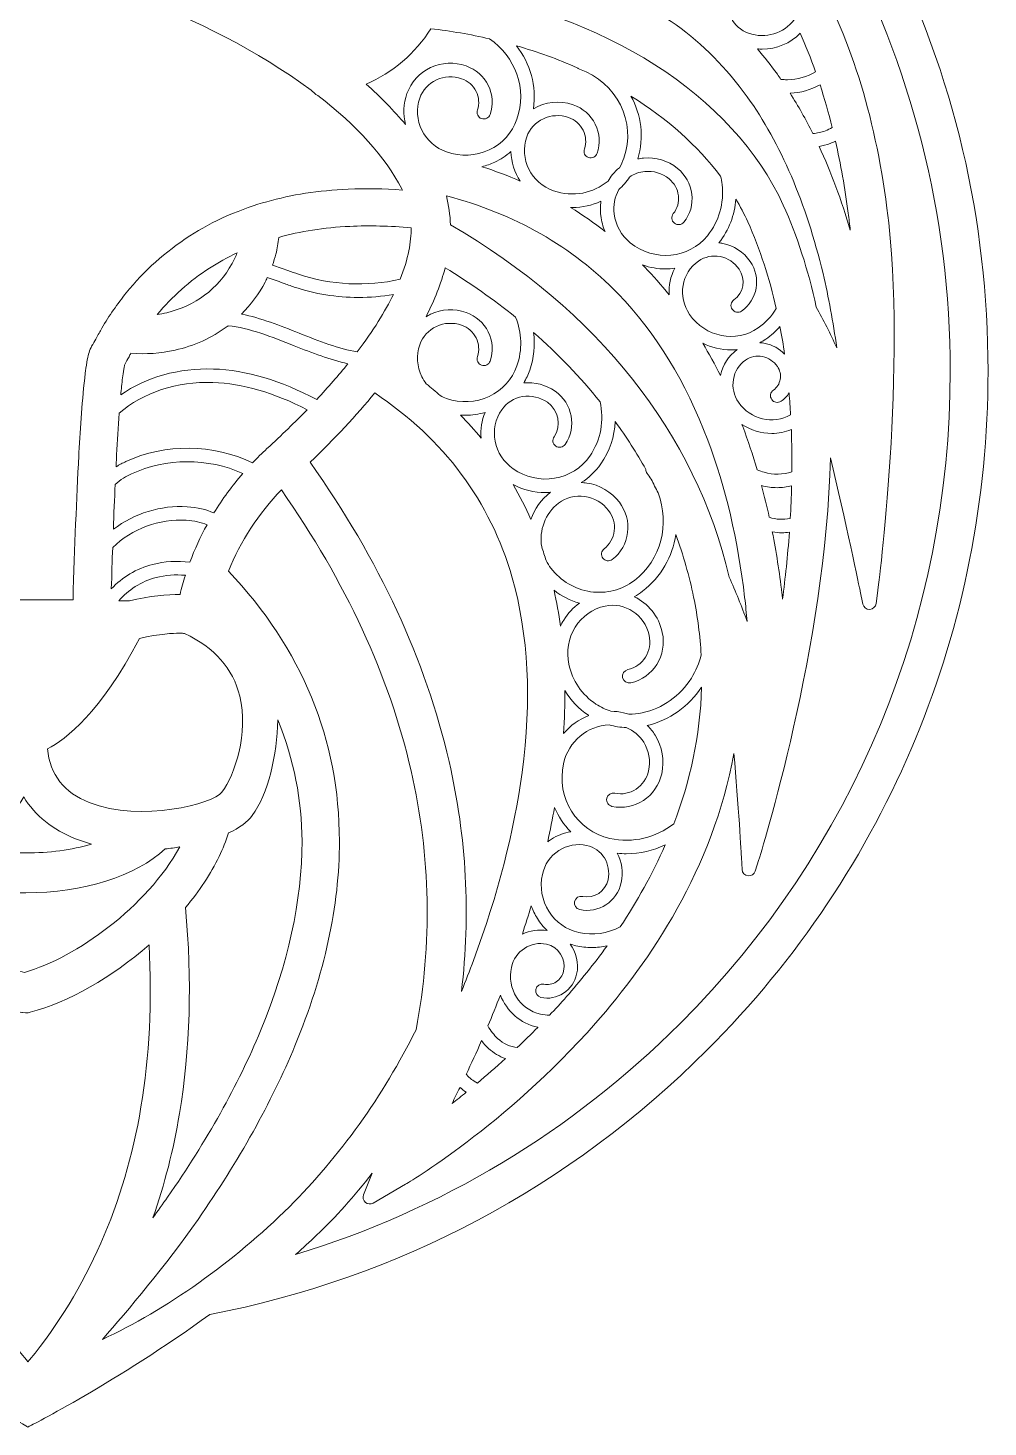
# Model space of a CAD drawing. Header units: millimetres. Extents: x 12 to 1208, y -339 to -12.
# Drawn here: x 449.7 to 591.8, y -325.5 to -118.4 of the extents above; entities that cross this region are included whole.
import ezdxf

# ---------------------------------------------------------------- set-up
doc = ezdxf.new("R2010")
doc.units = ezdxf.units.MM
doc.header["$MEASUREMENT"] = 0
doc.layers.add('Layer 3', color=7, linetype='Continuous')

msp = doc.modelspace()

# ---------------------------------------------------------------- linework, layer by layer
at = {"layer": 'Layer 3', "lineweight": 0}
for points, knots in [([(576.85, -105.57), (576.85, -105.57), (579.75, -106.66), (579.75, -106.66), (579.75, -106.66), (579.07, -105.75), (579.07, -105.75), (570.99, -95.09), (565.85, -88.53), (554.13, -77.75), (548.21, -72.3), (538.8, -65.17), (526.89, -61.24), (535.7, -61.68), (541.55, -63.09), (541.61, -63.1), (541.61, -63.1), (548.94, -64.89), (548.94, -64.89), (548.94, -64.89), (543.3, -59.74), (543.3, -59.74), (543.2, -59.65), (533.12, -50.65), (518.79, -44.93), (518.79, -44.93), (517.51, -44.23), (517.51, -44.23), (498.78, -34.04), (478.39, -28.33), (456.9, -27.27), (454.15, -24.85), (451.07, -22.98), (448.34, -21.33), (448.34, -21.33), (433.38, -12.25), (433.38, -12.25), (433.38, -12.25), (438.59, -19.78), (438.59, -19.78), (440.21, -22.12), (441.17, -24.79), (441.31, -27.33), (419.77, -28.58), (399.37, -34.49), (380.69, -44.9), (366.15, -50.69), (356.22, -59.66), (356.12, -59.75), (356.12, -59.75), (350.48, -64.89), (350.48, -64.89), (350.48, -64.89), (357.81, -63.1), (357.81, -63.1), (357.87, -63.09), (363.49, -61.75), (371.93, -61.27), (357.06, -65.42), (347.22, -72.99), (342.54, -77.3), (330.72, -88.17), (316.91, -106.03), (316.77, -106.21), (316.77, -106.21), (316.11, -107.07), (316.11, -107.07), (316.11, -107.07), (317.13, -106.72), (317.13, -106.72), (317.13, -106.72), (319.52, -105.92), (322.98, -104.74), (312.9, -124.5), (307.58, -146.77), (307.58, -169.21), (307.58, -207.17), (322.37, -242.87), (349.21, -269.71), (369.7, -290.2), (395.47, -303.78), (423.73, -308.97), (435.93, -317.41), (449.41, -325.29), (449.55, -325.37), (449.55, -325.37), (449.7, -325.46), (449.7, -325.46), (449.7, -325.46), (449.86, -325.38), (449.86, -325.38), (449.99, -325.31), (462.95, -318.74), (476.64, -308.79), (504.53, -303.47), (529.96, -289.96), (550.21, -269.71), (577.06, -242.87), (591.84, -207.17), (591.84, -169.21), (591.84, -146.78), (586.8, -125.37), (576.85, -105.57)], [0, 0, 0, 0, 1, 1, 1, 2, 2, 2, 3, 3, 3, 4, 4, 4, 5, 5, 5, 6, 6, 6, 7, 7, 7, 8, 8, 8, 9, 9, 9, 10, 10, 10, 11, 11, 11, 12, 12, 12, 13, 13, 13, 14, 14, 14, 15, 15, 15, 16, 16, 16, 17, 17, 17, 18, 18, 18, 19, 19, 19, 20, 20, 20, 21, 21, 21, 22, 22, 22, 23, 23, 23, 24, 24, 24, 25, 25, 25, 26, 26, 26, 27, 27, 27, 28, 28, 28, 29, 29, 29, 30, 30, 30, 31, 31, 31, 32, 32, 32, 33, 33, 33, 34, 34, 34, 34]), ([(546.25, -265.75), (530.3, -281.71), (510.7, -293.46), (489.34, -299.92), (490.41, -298.97), (491.44, -298.02), (492.42, -297.09), (495.28, -294.37), (498.01, -291.33), (500.67, -287.9), (500.67, -287.9), (499.39, -291.08), (499.39, -291.08), (499.23, -291.48), (499.34, -291.93), (499.66, -292.21), (499.99, -292.49), (500.45, -292.54), (500.82, -292.32), (500.82, -292.32), (505.62, -289.52), (505.62, -289.52), (505.76, -289.43), (520.37, -280.88), (533.73, -265.71), (541.72, -256.64), (551.14, -242.83), (554.22, -225.8), (554.88, -233.19), (555.33, -241.04), (555.33, -241.16), (555.33, -241.16), (555.43, -242.95), (555.43, -242.95), (555.46, -243.43), (555.83, -243.82), (556.31, -243.88), (556.78, -243.94), (557.24, -243.65), (557.38, -243.19), (557.38, -243.19), (557.92, -241.48), (557.92, -241.48), (558.04, -241.13), (567.97, -209.44), (568.5, -182.03), (570.66, -190.94), (572.89, -201.63), (572.92, -201.78), (572.92, -201.78), (573.31, -203.67), (573.31, -203.67), (573.41, -204.14), (573.83, -204.47), (574.32, -204.46), (574.81, -204.44), (575.21, -204.08), (575.28, -203.59), (575.28, -203.59), (575.53, -201.68), (575.53, -201.68), (575.58, -201.35), (579.89, -168.3), (576.88, -145.07), (575.07, -131.14), (571.29, -119.21), (565.63, -109.61), (565.54, -109.45), (565.44, -109.29), (565.34, -109.13), (565.07, -108.57), (564.74, -108.04), (564.36, -107.54), (562.52, -104.69), (560.5, -102.04), (558.3, -99.61), (561.98, -101.02), (566.24, -102.63), (569.68, -103.93), (580.52, -123.78), (586.24, -146.34), (586.24, -169.21), (586.24, -205.68), (572.04, -239.96), (546.25, -265.75)], [0, 0, 0, 0, 1, 1, 1, 2, 2, 2, 3, 3, 3, 4, 4, 4, 5, 5, 5, 6, 6, 6, 7, 7, 7, 8, 8, 8, 9, 9, 9, 10, 10, 10, 11, 11, 11, 12, 12, 12, 13, 13, 13, 14, 14, 14, 15, 15, 15, 16, 16, 16, 17, 17, 17, 18, 18, 18, 19, 19, 19, 20, 20, 20, 21, 21, 21, 22, 22, 22, 23, 23, 23, 24, 24, 24, 25, 25, 25, 26, 26, 26, 27, 27, 27, 28, 28, 28, 28]), ([(491.64, -127.64), (491.64, -127.64), (492.23, -128.18), (492.23, -128.18), (492.35, -128.29), (492.49, -128.36), (492.64, -128.41), (498.38, -132.84), (502.56, -137.49), (505.06, -142.23), (505.09, -142.29), (505.13, -142.35), (505.16, -142.41), (502.38, -142.21), (499.74, -142.16), (497.13, -142.28), (492.69, -142.47), (488.74, -143.08), (485.08, -144.13), (483.33, -144.6), (481.46, -145.26), (479.17, -146.23), (477.19, -147.13), (475.34, -148.13), (473.65, -149.2), (470.05, -151.53), (466.89, -154.36), (464.26, -157.63), (462.96, -159.23), (461.74, -160.99), (460.64, -162.87), (460.36, -163.34), (460.1, -163.8), (459.8, -164.36), (459.8, -164.36), (459.75, -164.45), (459.75, -164.45), (459.55, -164.8), (459.36, -165.14), (459.14, -165.52), (459.13, -165.54), (459.12, -165.55), (459.12, -165.56), (459.12, -165.56), (459.07, -165.66), (459.07, -165.66), (459.06, -165.67), (459.06, -165.68), (459.05, -165.69), (458.71, -166.4), (458.59, -167.07), (458.49, -167.55), (458.49, -167.55), (458.43, -167.9), (458.43, -167.9), (458.33, -168.5), (458.25, -169.01), (458.19, -169.52), (457.72, -173.46), (457.49, -177.43), (457.26, -181.27), (457.26, -181.27), (457.24, -181.71), (457.24, -181.71), (456.89, -188.17), (456.62, -194.98), (456.38, -203.06), (456.38, -203.06), (441.23, -203.06), (441.23, -203.06), (440.86, -195.39), (440.39, -188.59), (439.78, -182.31), (439.4, -178.52), (438.95, -174.47), (438.21, -170.55), (438.08, -169.73), (437.9, -168.97), (437.71, -168.2), (437.71, -168.2), (437.54, -167.45), (437.54, -167.45), (437.44, -167.06), (437.32, -166.7), (437.21, -166.38), (437.16, -166.23), (437.11, -166.08), (437.04, -165.84), (436.99, -165.71), (436.95, -165.57), (436.91, -165.44), (436.81, -165.12), (436.68, -164.68), (436.48, -164.24), (436.41, -164.08), (436.34, -163.92), (436.27, -163.76), (436.27, -163.76), (436.05, -163.22), (436.05, -163.22), (435.81, -162.65), (435.53, -161.99), (435.16, -161.38), (435.16, -161.38), (434.94, -160.97), (434.94, -160.97), (434.77, -160.65), (434.61, -160.35), (434.38, -159.96), (434.37, -159.94), (434.36, -159.93), (434.35, -159.91), (434.35, -159.91), (433.41, -158.5), (433.41, -158.5), (433.3, -158.34), (433.2, -158.17), (433.02, -157.94), (433.02, -157.93), (433.01, -157.92), (433, -157.9), (433, -157.9), (432.23, -156.95), (432.23, -156.95), (432.02, -156.68), (431.81, -156.42), (431.56, -156.13), (431.55, -156.12), (431.54, -156.11), (431.53, -156.09), (431.53, -156.09), (431.45, -156), (431.45, -156), (431.25, -155.81), (431.06, -155.6), (430.86, -155.4), (430.37, -154.87), (429.86, -154.33), (429.31, -153.88), (427.65, -152.33), (425.82, -151.14), (424.24, -150.17), (422.56, -149.19), (420.76, -148.32), (418.71, -147.51), (416.55, -146.7), (414.73, -146.13), (413.01, -145.72), (411.08, -145.24), (409.12, -144.86), (407.21, -144.59), (405.29, -144.31), (403.32, -144.11), (401.36, -144), (399.75, -143.91), (398.17, -143.86), (396.65, -143.86), (395.34, -143.86), (394.09, -143.89), (392.85, -143.96), (393.05, -143.36), (393.3, -142.78), (393.59, -142.23), (399.45, -131.14), (413.09, -122.91), (423.51, -117.95), (435.54, -112.23), (446.73, -109.24), (449.36, -109.24), (453.75, -109.25), (475.71, -115.79), (491.64, -127.64)], [0, 0, 0, 0, 1, 1, 1, 2, 2, 2, 3, 3, 3, 4, 4, 4, 5, 5, 5, 6, 6, 6, 7, 7, 7, 8, 8, 8, 9, 9, 9, 10, 10, 10, 11, 11, 11, 12, 12, 12, 13, 13, 13, 14, 14, 14, 15, 15, 15, 16, 16, 16, 17, 17, 17, 18, 18, 18, 19, 19, 19, 20, 20, 20, 21, 21, 21, 22, 22, 22, 23, 23, 23, 24, 24, 24, 25, 25, 25, 26, 26, 26, 27, 27, 27, 28, 28, 28, 29, 29, 29, 30, 30, 30, 31, 31, 31, 32, 32, 32, 33, 33, 33, 34, 34, 34, 35, 35, 35, 36, 36, 36, 37, 37, 37, 38, 38, 38, 39, 39, 39, 40, 40, 40, 41, 41, 41, 42, 42, 42, 43, 43, 43, 44, 44, 44, 45, 45, 45, 46, 46, 46, 47, 47, 47, 48, 48, 48, 49, 49, 49, 50, 50, 50, 51, 51, 51, 52, 52, 52, 53, 53, 53, 54, 54, 54, 55, 55, 55, 56, 56, 56, 57, 57, 57, 57]), ([(561.52, -144.63), (554.17, -128.42), (534.77, -116.06), (511.88, -112.91), (512.27, -111.62), (512.56, -110.27), (512.74, -108.94), (519.23, -108.9), (525.88, -109.82), (532.53, -111.7), (542.12, -114.41), (550.08, -120.09), (556.18, -128.6), (561.14, -135.52), (564.92, -144.33), (567.41, -154.78), (568.24, -158.27), (568.92, -161.93), (569.44, -165.74), (568.5, -163.65), (567.49, -161.64), (566.41, -159.72), (565.23, -154.28), (563.59, -149.2), (561.52, -144.63)], [0, 0, 0, 0, 1, 1, 1, 2, 2, 2, 3, 3, 3, 4, 4, 4, 5, 5, 5, 6, 6, 6, 7, 7, 7, 8, 8, 8, 8]), ([(560.13, -115.96), (560.65, -116.15), (561.22, -115.87), (561.4, -115.35), (561.52, -115.01), (561.59, -114.66), (561.62, -114.31), (562.14, -115.26), (562.64, -116.23), (563.12, -117.23), (561.63, -119.21), (558.93, -120.09), (556.4, -119.21), (554.03, -118.38), (552.76, -115.83), (553.56, -113.53), (554.17, -111.79), (556.12, -110.89), (557.91, -111.52), (559.24, -111.98), (559.96, -113.41), (559.51, -114.69), (559.33, -115.21), (559.61, -115.78), (560.13, -115.96)], [0, 0, 0, 0, 1, 1, 1, 2, 2, 2, 3, 3, 3, 4, 4, 4, 5, 5, 5, 6, 6, 6, 7, 7, 7, 8, 8, 8, 8]), ([(522.1, -131.92), (521.4, -133.94), (519.93, -135.55), (517.97, -136.47), (516.01, -137.38), (513.77, -137.49), (511.69, -136.76), (510.08, -136.2), (508.78, -135.06), (508.02, -133.55), (507.28, -132.05), (507.17, -130.36), (507.71, -128.8), (508.13, -127.61), (509, -126.65), (510.17, -126.1), (511.34, -125.56), (512.67, -125.49), (513.91, -125.93), (514.86, -126.25), (515.62, -126.92), (516.06, -127.8), (516.49, -128.68), (516.56, -129.66), (516.24, -130.56), (516.06, -131.08), (516.34, -131.65), (516.86, -131.84), (517.38, -132.02), (517.95, -131.74), (518.13, -131.22), (518.63, -129.8), (518.53, -128.27), (517.85, -126.91), (517.18, -125.56), (516.01, -124.54), (514.57, -124.04), (512.84, -123.43), (510.97, -123.52), (509.32, -124.29), (507.66, -125.07), (506.42, -126.43), (505.82, -128.14), (505.3, -129.63), (505.23, -131.21), (505.6, -132.71), (503.91, -130.68), (501.97, -128.67), (499.77, -126.72), (503.71, -125.03), (507.06, -122.18), (509.35, -118.53), (512.32, -118.87), (515.22, -119.38), (518.04, -120.03), (521.86, -122.62), (523.66, -127.47), (522.1, -131.92)], [0, 0, 0, 0, 1, 1, 1, 2, 2, 2, 3, 3, 3, 4, 4, 4, 5, 5, 5, 6, 6, 6, 7, 7, 7, 8, 8, 8, 9, 9, 9, 10, 10, 10, 11, 11, 11, 12, 12, 12, 13, 13, 13, 14, 14, 14, 15, 15, 15, 16, 16, 16, 17, 17, 17, 18, 18, 18, 19, 19, 19, 19]), ([(562.17, -126.09), (562.15, -126.09), (562.13, -126.09), (562.11, -126.09), (561.8, -126.08), (561.49, -126.06), (561.18, -126.03), (561, -125.78), (560.83, -125.52), (560.65, -125.27), (559.71, -123.96), (558.72, -122.71), (557.7, -121.52), (557.94, -121.54), (558.17, -121.55), (558.41, -121.55), (560.54, -121.55), (562.58, -120.69), (564.04, -119.21), (564.86, -121.03), (565.61, -122.93), (566.31, -124.9), (565.06, -125.65), (563.61, -126.09), (562.17, -126.09)], [0, 0, 0, 0, 1, 1, 1, 2, 2, 2, 3, 3, 3, 4, 4, 4, 5, 5, 5, 6, 6, 6, 7, 7, 7, 8, 8, 8, 8]), ([(537.94, -137.67), (537.76, -138.18), (537.54, -138.66), (537.27, -139.1), (536.9, -139.4), (536.55, -139.74), (536.25, -140.12), (536, -140.43), (535.78, -140.75), (535.58, -141.08), (533.44, -142.87), (530.4, -143.52), (527.53, -142.52), (524.21, -141.36), (522.42, -137.78), (523.55, -134.55), (524.41, -132.08), (527.2, -130.78), (529.75, -131.68), (530.7, -132.01), (531.46, -132.67), (531.9, -133.56), (532.33, -134.43), (532.4, -135.41), (532.08, -136.31), (531.9, -136.83), (532.17, -137.41), (532.69, -137.59), (533.22, -137.77), (533.79, -137.49), (533.97, -136.97), (534.46, -135.55), (534.36, -134.02), (533.69, -132.66), (533.01, -131.31), (531.85, -130.29), (530.41, -129.79), (528.37, -129.08), (526.23, -129.36), (524.53, -130.38), (525.03, -127.03), (524.07, -123.68), (522.03, -121.06), (525.16, -121.96), (528.17, -123.05), (531.03, -124.31), (531.12, -124.4), (531.24, -124.47), (531.37, -124.52), (536.86, -126.43), (539.8, -132.34), (537.94, -137.67)], [0, 0, 0, 0, 1, 1, 1, 2, 2, 2, 3, 3, 3, 4, 4, 4, 5, 5, 5, 6, 6, 6, 7, 7, 7, 8, 8, 8, 9, 9, 9, 10, 10, 10, 11, 11, 11, 12, 12, 12, 13, 13, 13, 14, 14, 14, 15, 15, 15, 16, 16, 16, 17, 17, 17, 17]), ([(567.76, -133.64), (567.16, -133.87), (566.53, -134), (565.91, -134.05), (564.86, -131.95), (563.74, -129.96), (562.54, -128.08), (564.1, -128.02), (565.61, -127.58), (566.97, -126.84), (567.63, -128.87), (568.23, -130.98), (568.78, -133.16), (568.45, -133.35), (568.11, -133.51), (567.76, -133.64)], [0, 0, 0, 0, 1, 1, 1, 2, 2, 2, 3, 3, 3, 4, 4, 4, 5, 5, 5, 5]), ([(545.4, -147.31), (545.83, -147.66), (546.46, -147.59), (546.8, -147.16), (547.75, -145.99), (548.17, -144.52), (547.99, -143.01), (547.81, -141.51), (547.06, -140.16), (545.87, -139.2), (544.44, -138.04), (542.65, -137.5), (540.84, -137.67), (540.55, -137.7), (540.27, -137.75), (540, -137.81), (540.95, -134.6), (540.5, -131.28), (538.97, -128.49), (544.33, -131.83), (548.85, -135.84), (552.24, -140.35), (552.34, -140.76), (552.41, -141.17), (552.46, -141.59), (552.79, -144.34), (552.03, -147.03), (550.31, -149.16), (547.54, -152.59), (542.41, -153.06), (538.87, -150.21), (537.54, -149.14), (536.7, -147.62), (536.5, -145.95), (536.35, -144.68), (536.59, -143.44), (537.16, -142.35), (537.77, -141.8), (538.31, -141.18), (538.77, -140.48), (539.43, -140.02), (540.2, -139.74), (541.03, -139.66), (542.32, -139.54), (543.59, -139.93), (544.61, -140.75), (545.39, -141.38), (545.89, -142.27), (546, -143.24), (546.12, -144.21), (545.85, -145.16), (545.25, -145.9), (544.9, -146.33), (544.97, -146.96), (545.4, -147.31)], [0, 0, 0, 0, 1, 1, 1, 2, 2, 2, 3, 3, 3, 4, 4, 4, 5, 5, 5, 6, 6, 6, 7, 7, 7, 8, 8, 8, 9, 9, 9, 10, 10, 10, 11, 11, 11, 12, 12, 12, 13, 13, 13, 14, 14, 14, 15, 15, 15, 16, 16, 16, 17, 17, 17, 18, 18, 18, 18]), ([(566.83, -135.95), (567.38, -135.86), (567.93, -135.72), (568.47, -135.51), (568.74, -135.41), (569, -135.29), (569.25, -135.17), (570.03, -138.56), (570.66, -142.11), (571.14, -145.83), (571.25, -146.66), (571.35, -147.5), (571.44, -148.35), (570.15, -143.91), (568.61, -139.77), (566.83, -135.95)], [0, 0, 0, 0, 1, 1, 1, 2, 2, 2, 3, 3, 3, 4, 4, 4, 5, 5, 5, 5]), ([(522.6, -141.1), (520.77, -140.29), (518.86, -139.58), (516.91, -138.95), (517.56, -138.79), (518.2, -138.57), (518.82, -138.28), (519.7, -137.86), (520.5, -137.34), (521.21, -136.72), (521.25, -138.28), (521.74, -139.8), (522.6, -141.1)], [0, 0, 0, 0, 1, 1, 1, 2, 2, 2, 3, 3, 3, 4, 4, 4, 4]), ([(512.25, -147.56), (512.21, -146.08), (512.01, -144.65), (511.65, -143.27), (521.76, -145.9), (530.31, -150.77), (537.07, -157.77), (542.64, -163.52), (547.11, -170.81), (550.36, -179.42), (552.98, -186.38), (554.82, -194.21), (555.81, -202.71), (555.95, -203.88), (556.07, -205.06), (556.18, -206.25), (555.36, -204), (554.47, -201.81), (553.53, -199.68), (548.62, -178.56), (533.97, -160.06), (512.25, -147.56)], [0, 0, 0, 0, 1, 1, 1, 2, 2, 2, 3, 3, 3, 4, 4, 4, 5, 5, 5, 6, 6, 6, 7, 7, 7, 7]), ([(534.52, -146.19), (534.61, -147.01), (534.83, -147.8), (535.15, -148.54), (533.52, -147.26), (531.81, -146.07), (530.04, -144.98), (530.13, -144.98), (530.22, -144.99), (530.3, -144.99), (531.78, -144.99), (533.22, -144.66), (534.54, -144.07), (534.44, -144.76), (534.43, -145.47), (534.52, -146.19)], [0, 0, 0, 0, 1, 1, 1, 2, 2, 2, 3, 3, 3, 4, 4, 4, 5, 5, 5, 5]), ([(557.8, -162.82), (554.53, -165.08), (549.97, -164.17), (547.65, -160.8), (545.85, -158.19), (546.45, -154.65), (548.98, -152.91), (549.91, -152.27), (551.05, -152.04), (552.18, -152.26), (553.32, -152.48), (554.31, -153.14), (554.98, -154.11), (556.02, -155.62), (555.67, -157.66), (554.22, -158.66), (553.76, -158.98), (553.65, -159.6), (553.96, -160.05), (554.28, -160.51), (554.9, -160.62), (555.35, -160.31), (557.72, -158.68), (558.29, -155.39), (556.63, -152.98), (555.66, -151.58), (554.22, -150.62), (552.57, -150.3), (552.38, -150.26), (552.2, -150.24), (552.01, -150.22), (553.48, -148.33), (554.33, -146.1), (554.5, -143.74), (555.15, -144.84), (555.75, -145.96), (556.26, -147.1), (558.11, -151.17), (559.48, -155.5), (560.49, -159.93), (559.82, -161.07), (558.92, -162.06), (557.8, -162.82)], [0, 0, 0, 0, 1, 1, 1, 2, 2, 2, 3, 3, 3, 4, 4, 4, 5, 5, 5, 6, 6, 6, 7, 7, 7, 8, 8, 8, 9, 9, 9, 10, 10, 10, 11, 11, 11, 12, 12, 12, 13, 13, 13, 14, 14, 14, 14]), ([(504.81, -155.61), (499.86, -156.73), (494.57, -156.48), (489.76, -154.87), (489.23, -154.69), (488.7, -154.49), (488.17, -154.3), (487.44, -154.03), (486.68, -153.75), (485.9, -153.52), (486.1, -152.98), (486.27, -152.43), (486.41, -151.88), (486.61, -151.08), (486.75, -150.25), (486.84, -149.42), (490.04, -148.51), (493.49, -147.97), (497.37, -147.78), (500.29, -147.64), (503.27, -147.71), (506.45, -148), (506.45, -150.04), (506.02, -152.56), (504.81, -155.61)], [0, 0, 0, 0, 1, 1, 1, 2, 2, 2, 3, 3, 3, 4, 4, 4, 5, 5, 5, 6, 6, 6, 7, 7, 7, 8, 8, 8, 8]), ([(480.68, -151.69), (480.46, -152.24), (480.21, -152.78), (479.92, -153.3), (478.9, -155.16), (477.5, -156.77), (475.86, -157.97), (474.26, -159.17), (472.37, -160.04), (470.25, -160.56), (469.78, -160.67), (469.32, -160.76), (468.84, -160.84), (471.04, -158.18), (473.65, -155.87), (476.59, -153.95), (477.86, -153.15), (479.23, -152.39), (480.68, -151.69)], [0, 0, 0, 0, 1, 1, 1, 2, 2, 2, 3, 3, 3, 4, 4, 4, 5, 5, 5, 6, 6, 6, 6]), ([(522.1, -168.41), (521.4, -170.43), (519.93, -172.04), (517.97, -172.95), (516.01, -173.87), (513.77, -173.98), (511.69, -173.25), (511.36, -173.14), (511.03, -172.99), (510.72, -172.82), (510.06, -172.23), (509.38, -171.65), (508.68, -171.09), (508.43, -170.76), (508.21, -170.41), (508.02, -170.04), (507.28, -168.54), (507.17, -166.85), (507.71, -165.29), (508.13, -164.1), (509, -163.14), (510.17, -162.59), (511.34, -162.04), (512.67, -161.98), (513.91, -162.41), (514.86, -162.74), (515.62, -163.41), (516.06, -164.29), (516.49, -165.17), (516.56, -166.15), (516.24, -167.05), (516.06, -167.57), (516.34, -168.14), (516.86, -168.33), (517.38, -168.51), (517.95, -168.23), (518.13, -167.71), (518.63, -166.29), (518.53, -164.76), (517.85, -163.4), (517.18, -162.05), (516.01, -161.03), (514.57, -160.53), (512.84, -159.92), (510.97, -160.01), (509.32, -160.78), (509.08, -160.89), (508.86, -161.02), (508.64, -161.15), (509.92, -158.65), (510.87, -156.23), (511.47, -153.91), (515.18, -156.17), (518.66, -158.61), (521.89, -161.22), (522.84, -163.53), (522.93, -166.06), (522.1, -168.41)], [0, 0, 0, 0, 1, 1, 1, 2, 2, 2, 3, 3, 3, 4, 4, 4, 5, 5, 5, 6, 6, 6, 7, 7, 7, 8, 8, 8, 9, 9, 9, 10, 10, 10, 11, 11, 11, 12, 12, 12, 13, 13, 13, 14, 14, 14, 15, 15, 15, 16, 16, 16, 17, 17, 17, 18, 18, 18, 19, 19, 19, 19]), ([(544.63, -157.91), (543.48, -156.48), (542.28, -155.11), (541.02, -153.81), (540.92, -153.7), (540.81, -153.6), (540.7, -153.49), (541.81, -153.88), (542.97, -154.08), (544.12, -154.08), (544.57, -154.08), (545.02, -154.04), (545.46, -153.98), (544.84, -155.19), (544.55, -156.55), (544.63, -157.91)], [0, 0, 0, 0, 1, 1, 1, 2, 2, 2, 3, 3, 3, 4, 4, 4, 5, 5, 5, 5]), ([(503.81, -157.85), (502.59, -160.36), (500.85, -163.19), (498.46, -166.35), (495.72, -165.9), (492.86, -164.77), (489.88, -163.59), (487.05, -162.47), (484.18, -161.33), (481.32, -160.77), (482.72, -159.37), (483.91, -157.77), (484.82, -156.02), (484.93, -155.81), (485.03, -155.59), (485.14, -155.37), (485.91, -155.6), (486.68, -155.88), (487.48, -156.18), (488.02, -156.37), (488.57, -156.58), (489.13, -156.76), (492.17, -157.79), (495.4, -158.3), (498.63, -158.3), (500.36, -158.3), (502.1, -158.15), (503.81, -157.85)], [0, 0, 0, 0, 1, 1, 1, 2, 2, 2, 3, 3, 3, 4, 4, 4, 5, 5, 5, 6, 6, 6, 7, 7, 7, 8, 8, 8, 9, 9, 9, 9]), ([(477.16, -168.89), (472.07, -168.71), (467.2, -170.11), (463.45, -172.72), (463.53, -171.88), (463.61, -171.04), (463.71, -170.2), (463.76, -169.82), (463.82, -169.39), (463.89, -168.93), (463.89, -168.93), (463.94, -168.69), (463.94, -168.69), (463.96, -168.57), (464.01, -168.32), (464.04, -168.21), (464.25, -167.84), (464.45, -167.47), (464.67, -167.08), (464.76, -166.9), (464.86, -166.73), (464.95, -166.56), (467.16, -166.73), (469.35, -166.58), (471.49, -166.1), (474.27, -165.48), (476.93, -164.28), (479.2, -162.61), (479.26, -162.57), (479.31, -162.53), (479.36, -162.49), (482.5, -162.82), (485.77, -164.11), (489.14, -165.45), (491.76, -166.48), (494.43, -167.54), (497.07, -168.11), (495.72, -169.79), (494.19, -171.55), (492.46, -173.4), (487.14, -170.58), (482.01, -169.06), (477.16, -168.89)], [0, 0, 0, 0, 1, 1, 1, 2, 2, 2, 3, 3, 3, 4, 4, 4, 5, 5, 5, 6, 6, 6, 7, 7, 7, 8, 8, 8, 9, 9, 9, 10, 10, 10, 11, 11, 11, 12, 12, 12, 13, 13, 13, 14, 14, 14, 14]), ([(527.84, -180.3), (528.3, -180.62), (528.92, -180.5), (529.24, -180.05), (531, -177.51), (530.33, -173.98), (527.74, -172.17), (526.37, -171.22), (524.74, -170.8), (523.1, -170.95), (523.46, -170.36), (523.76, -169.73), (523.99, -169.07), (524.63, -167.25), (524.81, -165.34), (524.55, -163.48), (528.21, -166.68), (531.5, -170.11), (534.4, -173.73), (535.02, -176.44), (534.56, -179.37), (532.88, -181.79), (531.66, -183.54), (529.81, -184.7), (527.68, -185.06), (525.53, -185.42), (523.36, -184.92), (521.55, -183.66), (520.14, -182.68), (519.19, -181.23), (518.88, -179.58), (518.56, -177.93), (518.91, -176.28), (519.85, -174.92), (520.57, -173.88), (521.67, -173.19), (522.94, -172.98), (524.22, -172.77), (525.52, -173.06), (526.6, -173.82), (528.29, -174.99), (528.73, -177.27), (527.6, -178.91), (527.28, -179.36), (527.39, -179.98), (527.84, -180.3)], [0, 0, 0, 0, 1, 1, 1, 2, 2, 2, 3, 3, 3, 4, 4, 4, 5, 5, 5, 6, 6, 6, 7, 7, 7, 8, 8, 8, 9, 9, 9, 10, 10, 10, 11, 11, 11, 12, 12, 12, 13, 13, 13, 14, 14, 14, 15, 15, 15, 15]), ([(558.84, -165.1), (558.57, -165.05), (558.3, -165.02), (558.04, -165.01), (558.34, -164.85), (558.65, -164.67), (558.94, -164.47), (559.73, -163.93), (560.43, -163.29), (561.04, -162.59), (561.3, -163.95), (561.53, -165.32), (561.73, -166.69), (560.95, -165.88), (559.95, -165.32), (558.84, -165.1)], [0, 0, 0, 0, 1, 1, 1, 2, 2, 2, 3, 3, 3, 4, 4, 4, 5, 5, 5, 5]), ([(552.22, -169.84), (551.4, -168.19), (550.52, -166.6), (549.6, -165.07), (550.91, -165.72), (552.35, -166.06), (553.8, -166.06), (554.1, -166.06), (554.4, -166.04), (554.7, -166.01), (553.42, -166.94), (552.55, -168.28), (552.22, -169.84)], [0, 0, 0, 0, 1, 1, 1, 2, 2, 2, 3, 3, 3, 4, 4, 4, 4]), ([(554.14, -170.42), (554.34, -169.25), (554.99, -168.23), (555.95, -167.57), (556.68, -167.07), (557.57, -166.88), (558.45, -167.06), (559.34, -167.24), (560.12, -167.75), (560.65, -168.51), (561.04, -169.08), (561.19, -169.76), (561.07, -170.42), (560.96, -171.08), (560.6, -171.64), (560.07, -172.01), (559.61, -172.33), (559.5, -172.95), (559.81, -173.4), (560.12, -173.86), (560.74, -173.97), (561.2, -173.66), (561.68, -173.33), (562.08, -172.92), (562.39, -172.44), (562.48, -173.53), (562.56, -174.61), (562.62, -175.68), (560.04, -177.16), (556.66, -176.38), (554.9, -173.82), (554.21, -172.81), (553.94, -171.61), (554.14, -170.42)], [0, 0, 0, 0, 1, 1, 1, 2, 2, 2, 3, 3, 3, 4, 4, 4, 5, 5, 5, 6, 6, 6, 7, 7, 7, 8, 8, 8, 9, 9, 9, 10, 10, 10, 11, 11, 11, 11]), ([(464.19, -182.6), (463.76, -182.8), (463.26, -183.05), (462.75, -183.37), (462.77, -182.92), (462.79, -182.47), (462.82, -182.02), (462.82, -182.02), (462.84, -181.58), (462.84, -181.58), (462.95, -179.55), (463.07, -177.48), (463.22, -175.42), (466.75, -172.38), (471.78, -170.7), (477.09, -170.89), (481.48, -171.04), (486.16, -172.4), (491.03, -174.91), (489.25, -176.74), (487.28, -178.66), (485.09, -180.67), (485.09, -180.67), (485.09, -180.67), (485.09, -180.67), (484.35, -181.35), (483.64, -182.06), (482.95, -182.78), (477.16, -179.98), (470, -179.87), (464.19, -182.6)], [0, 0, 0, 0, 1, 1, 1, 2, 2, 2, 3, 3, 3, 4, 4, 4, 5, 5, 5, 6, 6, 6, 7, 7, 7, 8, 8, 8, 9, 9, 9, 10, 10, 10, 10]), ([(501.05, -172.44), (511.31, -179.27), (518.15, -188.47), (521.4, -199.78), (523.8, -208.18), (524.3, -217.87), (522.86, -228.59), (521.7, -237.27), (519.28, -246.63), (515.67, -256.41), (515.11, -257.93), (514.51, -259.46), (513.89, -261), (515.25, -249.65), (514.64, -238.24), (512.05, -226.98), (508.62, -212.02), (501.7, -197.12), (491.48, -182.69), (495.12, -179.19), (498.33, -175.75), (501.05, -172.44)], [0, 0, 0, 0, 1, 1, 1, 2, 2, 2, 3, 3, 3, 4, 4, 4, 5, 5, 5, 6, 6, 6, 7, 7, 7, 7]), ([(516.8, -179.13), (515.84, -177.95), (514.82, -176.81), (513.74, -175.7), (513.99, -175.72), (514.24, -175.73), (514.48, -175.73), (515.46, -175.73), (516.43, -175.59), (517.37, -175.31), (516.87, -176.51), (516.68, -177.81), (516.8, -179.13)], [0, 0, 0, 0, 1, 1, 1, 2, 2, 2, 3, 3, 3, 4, 4, 4, 4]), ([(539.48, -200.18), (537.64, -201.59), (535.34, -202.18), (533.01, -201.84), (530.67, -201.5), (528.58, -200.27), (527.13, -198.36), (526.85, -198.01), (526.62, -197.63), (526.43, -197.24), (526.22, -196.55), (525.99, -195.88), (525.76, -195.21), (525.37, -192.8), (526.24, -190.28), (528.27, -188.73), (529.37, -187.89), (530.75, -187.53), (532.14, -187.74), (533.54, -187.94), (534.8, -188.68), (535.67, -189.83), (536.34, -190.7), (536.63, -191.77), (536.5, -192.84), (536.38, -193.91), (535.84, -194.85), (535.01, -195.49), (534.57, -195.82), (534.48, -196.45), (534.82, -196.89), (535.15, -197.33), (535.78, -197.41), (536.22, -197.08), (537.49, -196.11), (538.3, -194.69), (538.49, -193.08), (538.68, -191.49), (538.24, -189.9), (537.26, -188.61), (536.07, -187.05), (534.35, -186.04), (532.43, -185.76), (532.15, -185.72), (531.88, -185.7), (531.61, -185.69), (532.74, -184.99), (533.73, -184.06), (534.52, -182.94), (535.84, -181.03), (536.54, -178.86), (536.65, -176.68), (538.31, -178.97), (539.81, -181.32), (541.17, -183.74), (541.17, -183.95), (541.23, -184.16), (541.37, -184.34), (541.58, -184.62), (541.78, -184.9), (541.96, -185.19), (542.32, -185.87), (542.65, -186.54), (542.99, -187.23), (544.76, -191.8), (543.47, -197.13), (539.48, -200.18)], [0, 0, 0, 0, 1, 1, 1, 2, 2, 2, 3, 3, 3, 4, 4, 4, 5, 5, 5, 6, 6, 6, 7, 7, 7, 8, 8, 8, 9, 9, 9, 10, 10, 10, 11, 11, 11, 12, 12, 12, 13, 13, 13, 14, 14, 14, 15, 15, 15, 16, 16, 16, 17, 17, 17, 18, 18, 18, 19, 19, 19, 20, 20, 20, 21, 21, 21, 22, 22, 22, 22]), ([(558.71, -184.18), (558.35, -184.08), (558.01, -183.94), (557.66, -183.8), (557.02, -181.6), (556.31, -179.46), (555.53, -177.4), (555.49, -177.29), (555.45, -177.19), (555.41, -177.08), (556.73, -177.96), (558.27, -178.43), (559.82, -178.43), (560.8, -178.43), (561.79, -178.24), (562.72, -177.86), (562.8, -179.96), (562.82, -182.04), (562.8, -184.1), (561.47, -184.51), (560.03, -184.56), (558.71, -184.18)], [0, 0, 0, 0, 1, 1, 1, 2, 2, 2, 3, 3, 3, 4, 4, 4, 5, 5, 5, 6, 6, 6, 7, 7, 7, 7]), ([(477.24, -190.19), (476.1, -189.68), (474.77, -189.38), (473.28, -189.28), (469.39, -189.02), (465.45, -190.26), (462.35, -192.6), (462.43, -190.31), (462.52, -188.12), (462.62, -185.99), (463.36, -185.25), (464.32, -184.74), (465.04, -184.41), (470.14, -182.01), (476.38, -182.04), (481.53, -184.34), (479.93, -186.18), (478.5, -188.14), (477.24, -190.19)], [0, 0, 0, 0, 1, 1, 1, 2, 2, 2, 3, 3, 3, 4, 4, 4, 5, 5, 5, 6, 6, 6, 6]), ([(524.16, -191.14), (523.38, -189.37), (522.51, -187.65), (521.55, -185.99), (523.03, -186.76), (524.66, -187.17), (526.31, -187.17), (526.56, -187.17), (526.81, -187.16), (527.06, -187.14), (525.67, -188.2), (524.7, -189.6), (524.16, -191.14)], [0, 0, 0, 0, 1, 1, 1, 2, 2, 2, 3, 3, 3, 4, 4, 4, 4]), ([(559.46, -190.83), (559.11, -189.24), (558.73, -187.68), (558.32, -186.14), (559.08, -186.34), (559.85, -186.45), (560.62, -186.45), (561.34, -186.45), (562.06, -186.35), (562.76, -186.19), (562.72, -187.82), (562.65, -189.43), (562.56, -191.01), (561.53, -191.22), (560.45, -191.17), (559.46, -190.83)], [0, 0, 0, 0, 1, 1, 1, 2, 2, 2, 3, 3, 3, 4, 4, 4, 5, 5, 5, 5]), ([(460.72, -312.5), (464.5, -308.22), (470.11, -301.58), (474.89, -294.73), (480.94, -286.05), (485.76, -277.41), (489.23, -269.04), (493.61, -258.46), (495.83, -248.28), (495.82, -238.77), (495.81, -223.75), (490.29, -210.31), (479.39, -198.8), (481.16, -194.41), (483.85, -190.28), (487.22, -186.76), (496.75, -200.36), (503.21, -214.34), (506.42, -228.33), (509.33, -241.02), (509.58, -253.91), (507.17, -266.66), (502.29, -276.45), (495.81, -285.5), (488.41, -292.85), (480.16, -301.03), (470.08, -308.16), (460.72, -312.5)], [0, 0, 0, 0, 1, 1, 1, 2, 2, 2, 3, 3, 3, 4, 4, 4, 5, 5, 5, 6, 6, 6, 7, 7, 7, 8, 8, 8, 9, 9, 9, 9]), ([(468.18, -197.81), (465.77, -198.43), (463.64, -199.7), (462.05, -201.43), (462.12, -199.3), (462.18, -197.27), (462.25, -195.31), (465.11, -192.54), (469.16, -191.01), (473.14, -191.27), (474.31, -191.35), (475.34, -191.57), (476.22, -191.93), (475.24, -193.72), (474.39, -195.58), (473.68, -197.48), (471.79, -197.25), (469.93, -197.36), (468.18, -197.81)], [0, 0, 0, 0, 1, 1, 1, 2, 2, 2, 3, 3, 3, 4, 4, 4, 5, 5, 5, 6, 6, 6, 6]), ([(529.78, -212.58), (529.37, -210.67), (529.7, -208.73), (530.72, -207.1), (531.73, -205.48), (533.3, -204.37), (535.14, -203.97), (538.08, -203.33), (541.01, -205.27), (541.67, -208.3), (542.17, -210.61), (540.75, -212.89), (538.51, -213.38), (537.97, -213.5), (537.63, -214.03), (537.75, -214.57), (537.86, -215.11), (538.4, -215.45), (538.94, -215.33), (542.26, -214.61), (544.36, -211.26), (543.62, -207.87), (543.1, -205.46), (541.5, -203.56), (539.46, -202.58), (539.88, -202.34), (540.3, -202.07), (540.69, -201.77), (543.46, -199.66), (545.12, -196.62), (545.61, -193.39), (546.72, -196.42), (547.61, -199.51), (548.26, -202.67), (548.86, -205.58), (549.21, -208.42), (549.37, -211.21), (549.07, -212.4), (548.58, -213.56), (547.92, -214.63), (546.25, -217.29), (543.67, -219.11), (540.64, -219.77), (539.99, -219.91), (539.33, -219.98), (538.68, -219.97), (538.42, -219.89), (538.15, -219.81), (537.88, -219.75), (537.25, -219.61), (536.63, -219.55), (536.02, -219.54), (535.25, -219.29), (534.5, -218.93), (533.8, -218.47), (531.74, -217.11), (530.31, -215.02), (529.78, -212.58)], [0, 0, 0, 0, 1, 1, 1, 2, 2, 2, 3, 3, 3, 4, 4, 4, 5, 5, 5, 6, 6, 6, 7, 7, 7, 8, 8, 8, 9, 9, 9, 10, 10, 10, 11, 11, 11, 12, 12, 12, 13, 13, 13, 14, 14, 14, 15, 15, 15, 16, 16, 16, 17, 17, 17, 18, 18, 18, 19, 19, 19, 19]), ([(559.9, -193), (560.37, -193.08), (560.84, -193.13), (561.31, -193.13), (561.69, -193.13), (562.06, -193.1), (562.43, -193.04), (562.18, -196.55), (561.82, -199.87), (561.42, -202.94), (561.39, -202.64), (561.35, -202.34), (561.32, -202.04), (561.32, -202.04), (561.32, -202.04), (561.32, -202.04), (560.95, -198.94), (560.48, -195.93), (559.9, -193)], [0, 0, 0, 0, 1, 1, 1, 2, 2, 2, 3, 3, 3, 4, 4, 4, 5, 5, 5, 6, 6, 6, 6]), ([(473.01, -199.42), (472.72, -200.35), (472.45, -201.3), (472.22, -202.26), (470.41, -202.23), (467.71, -202.46), (464.72, -203.21), (464.72, -203.21), (463.17, -203.21), (463.17, -203.21), (464.51, -201.57), (466.48, -200.32), (468.68, -199.75), (470.05, -199.39), (471.52, -199.28), (473.01, -199.42)], [0, 0, 0, 0, 1, 1, 1, 2, 2, 2, 3, 3, 3, 4, 4, 4, 5, 5, 5, 5]), ([(527.59, -201.63), (528.71, -202.5), (529.98, -203.15), (531.35, -203.53), (530.44, -204.2), (529.65, -205.04), (529.02, -206.04), (528.84, -206.33), (528.68, -206.63), (528.53, -206.93), (528.29, -205.12), (527.97, -203.36), (527.59, -201.63)], [0, 0, 0, 0, 1, 1, 1, 2, 2, 2, 3, 3, 3, 4, 4, 4, 4]), ([(478.43, -231.51), (477.17, -233.21), (466.51, -236.07), (458.79, -233.05), (455.07, -231.6), (452.99, -228.93), (452.58, -225.09), (455.41, -223.69), (460.43, -219.76), (466.21, -208.77), (469.16, -208.05), (471.38, -207.99), (472.02, -207.99), (472.48, -207.99), (472.75, -208.01), (472.89, -208.03), (477.31, -210.1), (480.06, -213.21), (481.06, -217.28), (482.41, -222.82), (480.34, -228.94), (478.43, -231.51)], [0, 0, 0, 0, 1, 1, 1, 2, 2, 2, 3, 3, 3, 4, 4, 4, 5, 5, 5, 6, 6, 6, 7, 7, 7, 7]), ([(535.87, -238.36), (530.98, -237.29), (527.89, -232.33), (528.99, -227.3), (529.72, -223.96), (532.58, -221.66), (535.76, -221.55), (536.58, -221.79), (537.43, -221.92), (538.28, -221.96), (539.34, -222.38), (540.24, -223.12), (540.86, -224.12), (541.64, -225.38), (541.9, -226.88), (541.58, -228.35), (541.07, -230.67), (538.83, -232.15), (536.59, -231.66), (536.06, -231.54), (535.52, -231.88), (535.4, -232.42), (535.28, -232.96), (535.63, -233.5), (536.17, -233.61), (539.49, -234.34), (542.79, -232.17), (543.53, -228.78), (543.97, -226.8), (543.62, -224.77), (542.56, -223.06), (542.23, -222.54), (541.83, -222.07), (541.4, -221.65), (544.71, -220.84), (547.55, -218.83), (549.44, -215.95), (549.25, -223.21), (547.69, -230), (545.32, -236.2), (542.7, -238.21), (539.29, -239.11), (535.87, -238.36)], [0, 0, 0, 0, 1, 1, 1, 2, 2, 2, 3, 3, 3, 4, 4, 4, 5, 5, 5, 6, 6, 6, 7, 7, 7, 8, 8, 8, 9, 9, 9, 10, 10, 10, 11, 11, 11, 12, 12, 12, 13, 13, 13, 14, 14, 14, 14]), ([(529.2, -216.48), (530.07, -217.93), (531.25, -219.19), (532.69, -220.14), (532.71, -220.15), (532.72, -220.15), (532.73, -220.16), (531.29, -220.72), (530.01, -221.65), (529.01, -222.85), (529.15, -220.68), (529.21, -218.56), (529.2, -216.48)], [0, 0, 0, 0, 1, 1, 1, 2, 2, 2, 3, 3, 3, 4, 4, 4, 4]), ([(472.14, -279.08), (473.73, -269.61), (474.03, -259.35), (473.03, -248.59), (475.09, -246.13), (476.76, -243.58), (478, -241.02), (478.55, -239.88), (479.02, -238.71), (479.4, -237.55), (481.03, -236.79), (482.21, -235.93), (482.92, -234.97), (485.3, -231.77), (486.57, -226), (486.71, -220.83), (489.08, -226.73), (490.28, -232.74), (490.28, -238.77), (490.29, -247.52), (488.22, -256.96), (484.13, -266.84), (480.82, -274.83), (476.19, -283.11), (470.37, -291.45), (469.67, -292.46), (468.95, -293.47), (468.21, -294.48), (469.94, -289.56), (471.25, -284.41), (472.14, -279.08)], [0, 0, 0, 0, 1, 1, 1, 2, 2, 2, 3, 3, 3, 4, 4, 4, 5, 5, 5, 6, 6, 6, 7, 7, 7, 8, 8, 8, 9, 9, 9, 10, 10, 10, 10]), ([(456.77, -238.42), (457.52, -238.71), (458.31, -238.97), (459.13, -239.19), (456.19, -240.04), (452.8, -240.51), (449.39, -240.51), (446.23, -240.51), (443.1, -240.11), (440.33, -239.37), (443.19, -238.23), (446.81, -236.1), (449.08, -232.21), (450.77, -234.97), (453.39, -237.1), (456.77, -238.42)], [0, 0, 0, 0, 1, 1, 1, 2, 2, 2, 3, 3, 3, 4, 4, 4, 5, 5, 5, 5]), ([(530.07, -237.36), (529.06, -237.53), (528.08, -237.9), (527.2, -238.48), (527.01, -238.61), (526.83, -238.74), (526.65, -238.88), (527.03, -237.16), (527.37, -235.45), (527.66, -233.77), (528.23, -235.11), (529.05, -236.34), (530.07, -237.36)], [0, 0, 0, 0, 1, 1, 1, 2, 2, 2, 3, 3, 3, 4, 4, 4, 4]), ([(427.52, -241.31), (428.49, -241.35), (429.45, -241.35), (430.48, -241.31), (435.01, -244.51), (442.04, -246.41), (449.39, -246.41), (457.83, -246.41), (465.7, -243.92), (470.04, -239.9), (470.76, -239.83), (471.48, -239.74), (472.18, -239.62), (467.29, -248.52), (456.92, -255.93), (449.2, -258.19), (441.81, -256.54), (432.48, -249.21), (427.52, -241.31)], [0, 0, 0, 0, 1, 1, 1, 2, 2, 2, 3, 3, 3, 4, 4, 4, 5, 5, 5, 6, 6, 6, 6]), ([(531.25, -252.28), (529.41, -251.87), (527.83, -250.76), (526.81, -249.14), (525.79, -247.52), (525.46, -245.58), (525.87, -243.68), (526.19, -242.22), (527.05, -240.97), (528.29, -240.16), (529.53, -239.35), (530.99, -239.08), (532.42, -239.39), (534.67, -239.88), (536.09, -242.15), (535.59, -244.46), (535.21, -246.19), (533.52, -247.3), (531.83, -246.93), (531.29, -246.82), (530.75, -247.16), (530.64, -247.7), (530.52, -248.24), (530.86, -248.77), (531.4, -248.89), (534.17, -249.49), (536.92, -247.7), (537.54, -244.89), (537.87, -243.35), (537.62, -241.83), (536.94, -240.55), (537.39, -240.6), (537.84, -240.62), (538.29, -240.62), (540.31, -240.62), (542.27, -240.16), (544.05, -239.31), (542.14, -243.68), (539.85, -247.73), (537.39, -251.43), (535.5, -252.43), (533.35, -252.74), (531.25, -252.28)], [0, 0, 0, 0, 1, 1, 1, 2, 2, 2, 3, 3, 3, 4, 4, 4, 5, 5, 5, 6, 6, 6, 7, 7, 7, 8, 8, 8, 9, 9, 9, 10, 10, 10, 11, 11, 11, 12, 12, 12, 13, 13, 13, 14, 14, 14, 14]), ([(524.21, -248.31), (524.44, -248.97), (524.74, -249.6), (525.12, -250.2), (525.54, -250.87), (526.03, -251.47), (526.59, -252), (525.3, -251.79), (524.02, -251.99), (522.9, -252.52), (523.36, -251.1), (523.8, -249.7), (524.21, -248.31)], [0, 0, 0, 0, 1, 1, 1, 2, 2, 2, 3, 3, 3, 4, 4, 4, 4]), ([(449.71, -315.82), (449.71, -315.82), (449.47, -315.52), (449.47, -315.52), (449.47, -315.52), (449.47, -315.52), (449.47, -315.52), (440.93, -305.03), (435.38, -292.44), (432.98, -278.1), (431.78, -270.87), (431.36, -263.1), (431.75, -254.98), (437.3, -259.84), (443.43, -263.14), (448.82, -264.12), (448.85, -264.12), (448.87, -264.13), (448.9, -264.13), (448.9, -264.13), (449.36, -264.18), (449.36, -264.18), (449.48, -264.19), (449.6, -264.18), (449.72, -264.15), (449.72, -264.15), (450.02, -264.07), (450.02, -264.07), (455.7, -262.59), (462.16, -258.92), (467.64, -254.11), (468.1, -262.54), (467.7, -270.6), (466.44, -278.1), (464.04, -292.44), (458.5, -305.03), (449.96, -315.52), (449.96, -315.52), (449.71, -315.82), (449.71, -315.82)], [0, 0, 0, 0, 1, 1, 1, 2, 2, 2, 3, 3, 3, 4, 4, 4, 5, 5, 5, 6, 6, 6, 7, 7, 7, 8, 8, 8, 9, 9, 9, 10, 10, 10, 11, 11, 11, 12, 12, 12, 13, 13, 13, 13]), ([(521.27, -257.44), (521.79, -255.03), (524.14, -253.49), (526.49, -254.01), (528.26, -254.39), (529.39, -256.19), (528.99, -258.01), (528.84, -258.66), (528.46, -259.22), (527.91, -259.59), (527.36, -259.95), (526.71, -260.07), (526.07, -259.93), (525.54, -259.81), (525, -260.15), (524.88, -260.69), (524.77, -261.23), (525.11, -261.76), (525.65, -261.88), (526.81, -262.14), (528, -261.92), (529, -261.26), (530, -260.61), (530.69, -259.6), (530.94, -258.43), (531.3, -256.82), (530.89, -255.21), (529.96, -254), (530.24, -254.09), (530.53, -254.17), (530.83, -254.23), (531.61, -254.4), (532.4, -254.49), (533.19, -254.49), (533.95, -254.49), (534.7, -254.4), (535.44, -254.25), (533.47, -256.98), (531.43, -259.49), (529.43, -261.77), (528.6, -262.71), (527.76, -263.63), (526.92, -264.52), (526.48, -264.51), (526.04, -264.46), (525.6, -264.36), (522.52, -263.69), (520.58, -260.58), (521.27, -257.44)], [0, 0, 0, 0, 1, 1, 1, 2, 2, 2, 3, 3, 3, 4, 4, 4, 5, 5, 5, 6, 6, 6, 7, 7, 7, 8, 8, 8, 9, 9, 9, 10, 10, 10, 11, 11, 11, 12, 12, 12, 13, 13, 13, 14, 14, 14, 15, 15, 15, 16, 16, 16, 16]), ([(519.24, -267.95), (518.7, -267.45), (518.22, -266.83), (517.8, -266.09), (518.42, -264.62), (519.04, -263.11), (519.65, -261.54), (520.56, -263.89), (522.57, -265.74), (525.17, -266.31), (525.18, -266.32), (525.19, -266.32), (525.19, -266.32), (524.17, -267.35), (523.16, -268.35), (522.15, -269.3), (521.14, -269.21), (520.08, -268.74), (519.24, -267.95)], [0, 0, 0, 0, 1, 1, 1, 2, 2, 2, 3, 3, 3, 4, 4, 4, 5, 5, 5, 6, 6, 6, 6]), ([(514.59, -273.27), (515.33, -271.7), (516.09, -270.04), (516.86, -268.28), (517.18, -268.7), (517.51, -269.08), (517.88, -269.42), (518.63, -270.11), (519.49, -270.62), (520.39, -270.94), (518.97, -272.23), (517.58, -273.44), (516.25, -274.55), (515.6, -274.23), (515.06, -273.82), (514.66, -273.35), (514.63, -273.32), (514.61, -273.29), (514.59, -273.27)], [0, 0, 0, 0, 1, 1, 1, 2, 2, 2, 3, 3, 3, 4, 4, 4, 5, 5, 5, 6, 6, 6, 6]), ([(513.67, -275.19), (513.95, -275.45), (514.26, -275.69), (514.6, -275.91), (513.88, -276.5), (513.17, -277.06), (512.49, -277.58), (512.87, -276.82), (513.27, -276.02), (513.67, -275.19)], [0, 0, 0, 0, 1, 1, 1, 2, 2, 2, 3, 3, 3, 3])]:
    msp.add_open_spline(points, degree=3, knots=knots, dxfattribs=at)

doc.saveas('drawing.dxf')
